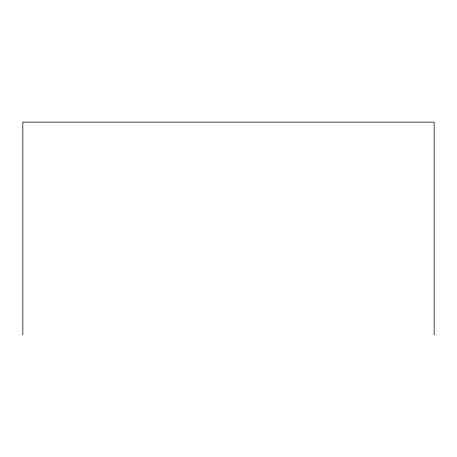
<?xml version="1.0" encoding="UTF-8"?>
<svg xmlns="http://www.w3.org/2000/svg" width="457" height="457" viewBox="0 0 457 457"><rect width="100%" height="100%" fill="white"/><g stroke="black" fill="none" stroke-linecap="round" stroke-linejoin="round"><path stroke-width="0.69" d="M434.15 334.867L434.15 122.133L22.85 122.133L22.85 334.867"/></g></svg>
